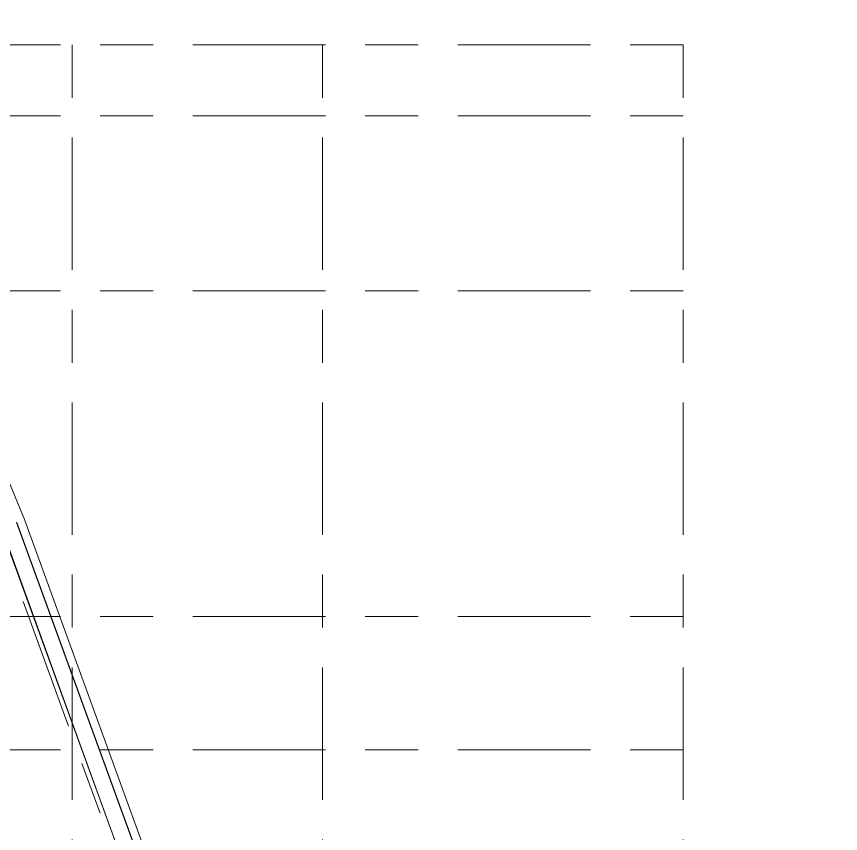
# Model space of a CAD drawing. Header units: millimetres. Extents: x 48966 to 155647, y -43515 to 26217.
# Drawn here: x 134198 to 153941, y 6512 to 26095 of the extents above; entities that cross this region are included whole.
import ezdxf

# ---------------------------------------------------------------- set-up
doc = ezdxf.new("R2010")
doc.units = ezdxf.units.MM
doc.linetypes.add('Осевые', pattern=[6350, 1270, -952.5, 3175, -952.5])
for name, color, linetype, lineweight in [('Оси-2', 7, 'Осевые', 9), ('Перекрытия', 7, 'Continuous', 9), ('Стены', 7, 'Continuous', 9)]:
    doc.layers.add(name, color=color, linetype=linetype, lineweight=lineweight)

msp = doc.modelspace()

# ---------------------------------------------------------------- linework, layer by layer
at = {"layer": 'Оси-2'}
for p, q in [((129251.3, 26095.3), (153940.5, -41737.8)), ((150171.6, 25417.1), (50565.6, 25417.1)), ((135531.6, 25417.1), (135531.6, -41737.8)), ((141531.6, 25417.1), (141531.6, -41737.8)), ((150171.6, 25417.1), (150171.6, -41737.8)), ((150171.6, 23717.1), (50565.6, 23717.1)), ((150171.6, 19517.1), (50565.6, 19517.1)), ((150171.6, 11717.1), (50565.6, 11717.1)), ((150171.6, 8517.1), (50565.6, 8517.1))]:
    msp.add_line(p, q, dxfattribs=at)
at = {"layer": 'Перекрытия'}
msp.add_line((140203.1, -3665.7), (133970.6, 13457.8), dxfattribs=at)
at = {"layer": 'Стены'}
for p, q in [((134390, 14037.1), (149730.1, -28109.5)), ((150254.8, -31282.8), (133796.7, 13935.5)), ((134210, 13969.5), (134198.1, 13965.1)), ((149537.5, -28179.6), (134198.1, 13965.1)), ((134210, 13969.5), (150680.5, -31282.8))]:
    msp.add_line(p, q, dxfattribs=at)
msp.add_arc((117114.4, 7360.1), 18521.1, 21.1313, 78.16628, dxfattribs=at)

doc.saveas('drawing.dxf')
